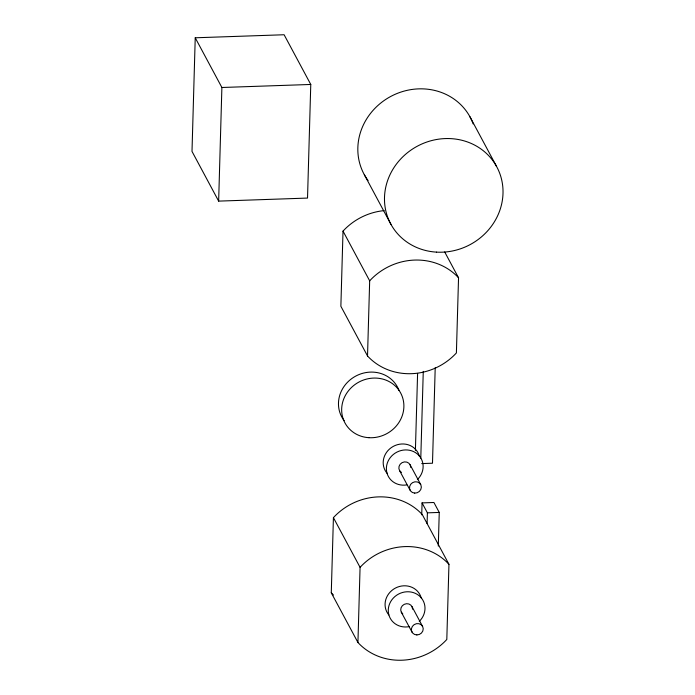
<?xml version="1.0" encoding="UTF-8"?>
<svg xmlns="http://www.w3.org/2000/svg" width="695" height="695" viewBox="0 0 695 695"><rect width="100%" height="100%" fill="white"/><g stroke="black" fill="none" stroke-linecap="round" stroke-linejoin="round"><path stroke-width="1.04" d="M195.234 37.791L192.002 151.406L218.647 201.116L307.529 198.075L310.769 84.46L284.116 34.75L195.234 37.791L221.887 87.492L218.647 201.116M331.28 592.8L333.418 517.645A60.222 55.835 -28.2 0 1 422.299 514.604L448.953 564.314L446.807 639.47A60.222 55.835 -28.2 0 1 357.934 642.501L331.28 592.8A60.222 55.835 -28.2 0 0 333.461 595.033M384.196 210.611A60.222 55.835 -28.2 0 0 343.017 231.114L340.871 306.269L367.525 355.97A60.222 55.835 -28.2 0 0 456.398 352.938L458.544 277.783L444.704 251.972M357.934 642.501L360.071 567.346L333.418 517.645M367.525 355.97L369.671 280.823L343.017 231.114M415.402 450.421L417.599 373.38M420.788 458.196L423.264 371.382M421.726 514.839L422.065 502.902L433.915 502.494L439.249 512.432L438.293 546.079M427.095 523.552L427.399 512.841L422.065 502.902M435.209 367.716L432.49 463.218L421.717 463.582M221.887 87.492L310.769 84.46M427.399 512.841L439.249 512.432M469.881 116.673L496.525 166.383M364.319 174.68L390.972 224.389M410.041 464.651L420.701 484.528M399.486 470.445L410.146 490.331M401.302 612.165L412.248 632.537M411.979 606.587L422.343 625.978M368.089 180.544A60.222 55.835 -28.2 0 1 390.599 96.527A60.222 55.835 -28.2 0 1 473.182 123.927M406.879 484.893A18.669 17.314 -28.2 0 1 386.733 465.242A18.669 17.314 -28.2 0 1 413.621 451.602A18.669 17.314 -28.2 0 1 417.391 479.559M387.35 473.59A18.669 17.314 -28.2 0 1 393.205 446.425A18.669 17.314 -28.2 0 1 419.328 456.016M401.423 472.435A6.02 5.586 -28.2 0 1 402.066 462.661A6.02 5.586 -28.2 0 1 410.684 467.344M344.173 420.657A31.614 29.312 -28.2 0 1 355.423 376.264A31.614 29.312 -28.2 0 1 399.026 390.52M369.671 280.823A60.222 55.835 -28.2 0 1 458.544 277.783M360.071 567.346A60.222 55.835 -28.2 0 1 448.953 564.314M409.485 626.577A18.669 17.314 -28.2 0 1 388.522 607.543A18.669 17.314 -28.2 0 1 415.28 593.33A18.669 17.314 -28.2 0 1 419.267 621.382M388.861 614.997A18.669 17.314 -28.2 0 1 395.394 588.083A18.669 17.314 -28.2 0 1 421.24 597.961M402.779 613.911A6.02 5.586 -28.2 0 1 404.238 604.329A6.02 5.586 -28.2 0 1 412.561 609.168M436.503 252.129A60.222 55.835 -28.2 0 0 498.324 169.945A60.222 55.835 -28.2 0 0 396.428 164.081A60.222 55.835 -28.2 0 0 436.503 252.129M414.698 493.103A6.02 5.586 -28.2 0 0 420.875 484.884A6.02 5.586 -28.2 0 0 410.693 484.302A6.02 5.586 -28.2 0 0 414.698 493.103M368.976 437.694A31.614 29.312 -28.2 0 0 401.423 394.543A31.614 29.312 -28.2 0 0 347.934 391.467A31.614 29.312 -28.2 0 0 368.976 437.694M416.861 634.935A6.02 5.586 -28.2 0 0 422.638 626.464A6.02 5.586 -28.2 0 0 412.396 626.36A6.02 5.586 -28.2 0 0 416.861 634.935"/></g></svg>
